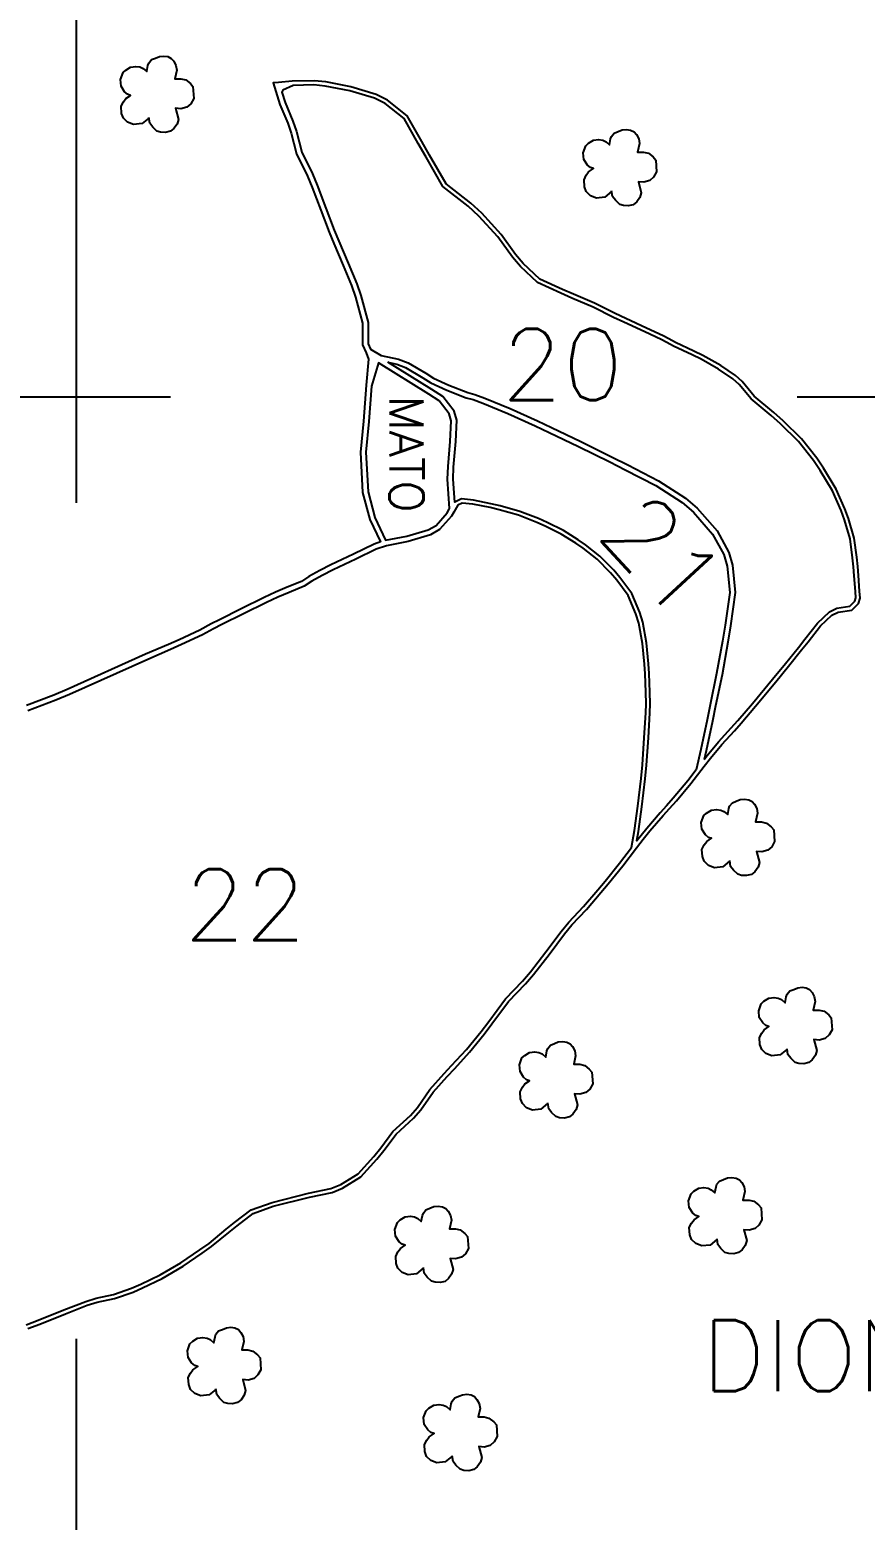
# Model space of a CAD drawing. Extents: x 725464 to 749663, y 7823017 to 7831417.
# Drawn here: x 733966 to 734577, y 7827178 to 7828268 of the extents above; entities that cross this region are included whole.
import ezdxf

# ---------------------------------------------------------------- set-up
doc = ezdxf.new("R2010")
doc.units = 0
doc.header["$MEASUREMENT"] = 0
doc.linetypes.add('CONTINUO', pattern=[0])
doc.linetypes.add('LIN0', pattern=[0])
doc.layers.add('0114000011', color=1, linetype='Continuous', lineweight=25)
doc.layers.add('TEXTO_DIVERSOS', color=7, linetype='Continuous', lineweight=5)
for name, color, linetype in [('0114000011020', 5, 'Continuous'), ('0114000011021', 5, 'Continuous'), ('0114000011022', 5, 'Continuous'), ('MALHA', 8, 'LIN0'), ('MATO', 3, 'Continuous'), ('SIMBOLO ARVORE', 118, 'Continuous'), ('TEXTO CONFORNTANTES', 7, 'Continuous'), ('TEXTO_NUN_TAL', 7, 'Continuous')]:
    doc.layers.add(name, color=color, linetype=linetype)
doc.styles.add('ROMANS', font='romans')
doc.styles.add('SIMPLEX', font='simplex', dxfattribs={"height": 0.2})

msp = doc.modelspace()

# ---------------------------------------------------------------- linework, layer by layer
at = {"layer": '0114000011'}
msp.add_lwpolyline([(733964.4, 7827318.3), (733973.2, 7827321.7), (733992, 7827329.2), (734007.9, 7827335.4), (734015.1, 7827337.6), (734028, 7827340.3), (734041.5, 7827345.1), (734048.4, 7827348.1), (734062.7, 7827355.1), (734078.1, 7827364), (734092.1, 7827373.5), (734098.9, 7827378.4), (734111.5, 7827388.7), (734117.5, 7827393.6), (734129.2, 7827402.6), (734144, 7827407.8), (734170.5, 7827414.4), (734187, 7827417.9), (734194.7, 7827421), (734208.1, 7827429.3), (734219.8, 7827442.4), (734225, 7827448.6), (734233.8, 7827460.6), (734246.6, 7827472.2), (734252, 7827478.4), (734260.9, 7827491.3), (734271.3, 7827502.8), (734276.7, 7827508.7), (734287.6, 7827520.5), (734298.3, 7827533.8), (734304, 7827541.2), (734316.1, 7827557.6), (734328.5, 7827570.5), (734334.4, 7827577.4), (734345.7, 7827592.1), (734357, 7827607.1), (734362.4, 7827613.7), (734373.1, 7827625), (734383.7, 7827637.4), (734389, 7827643.8), (734399.6, 7827656.9), (734409.6, 7827670), (734414.6, 7827676.3), (734419.5, 7827682.4), (734429.1, 7827693.6), (734433.8, 7827698.7), (734438.9, 7827704.4), (734449.5, 7827717.2), (734459.3, 7827729.9), (734463.8, 7827735.6), (734472.1, 7827745.6), (734481.3, 7827755.7), (734486.2, 7827761.3), (734496.7, 7827773.7), (734511.5, 7827791.5), (734521, 7827803), (734530.5, 7827814.8), (734535.2, 7827820.7), (734544.3, 7827832.4), (734552.6, 7827840.2), (734557.1, 7827842.5), (734567.1, 7827844), (734572.1, 7827848.8), (734573.2, 7827852.6), (734572.9, 7827857.7), (734572, 7827869.3), (734571.5, 7827875.9), (734570.8, 7827882.6), (734569, 7827896.6), (734564.7, 7827910.9), (734562.1, 7827918), (734555.7, 7827932.5), (734546.6, 7827947.8), (734541.6, 7827955.1), (734530.4, 7827969.2), (734517.1, 7827982.3), (734510.2, 7827988.5), (734495.8, 7828000.5), (734486.9, 7828011.1), (734482.1, 7828015.6), (734471.4, 7828022.8), (734458.3, 7828030.1), (734451.7, 7828033.4), (734438.2, 7828039.7), (734433.3, 7828042.5), (734429.1, 7828044.6), (734417, 7828050.2), (734401.8, 7828057.2), (734394.2, 7828060.8), (734379.1, 7828068.4), (734363.6, 7828075), (734355.6, 7828078.5), (734339.1, 7828086.1), (734326.9, 7828097.5), (734321.2, 7828104.1), (734310.7, 7828118.8), (734296.5, 7828134.3), (734288.5, 7828141.7), (734270.4, 7828155.8), (734258.4, 7828176.7), (734252.7, 7828186.7), (734242, 7828205.6), (734227.5, 7828217), (734219.2, 7828221.2), (734200.7, 7828226.8), (734182.5, 7828230.3), (734173.9, 7828231.1), (734157.8, 7828230.8), (734147.9, 7828229.8), (734144, 7828229.7), (734148.9, 7828213.9), (734154.7, 7828200.1), (734157.1, 7828192.9), (734161.1, 7828177.6), (734169, 7828161.4), (734172.5, 7828153.2), (734178.7, 7828136.6), (734184.9, 7828120.3), (734188.2, 7828112.2), (734195.2, 7828096.1), (734201.3, 7828081.3), (734204.2, 7828072.8), (734209.4, 7828053.8), (734209.4, 7828037.9), (734211.9, 7828032.1), (734213.7, 7828027.5), (734211.9, 7828008.5), (734209.9, 7827982.2), (734207.7, 7827959.5), (734209.4, 7827929.9), (734214.7, 7827910.3), (734222.4, 7827893.8), (734217.9, 7827892.2), (734202.8, 7827884.9), (734186.2, 7827877), (734178.1, 7827872.9), (734170.1, 7827868.5), (734164.6, 7827864.9), (734154.1, 7827860.6), (734145.7, 7827857.1), (734137.3, 7827853.2), (734120.5, 7827844.9), (734104.6, 7827836.9), (734098.6, 7827833.8), (734090.4, 7827829.3), (734075.2, 7827822.3), (734067.3, 7827818.8), (734050.6, 7827811.6), (733993.3, 7827785.9), (733983.4, 7827781.8), (733963.5, 7827774.1)], dxfattribs=at)
at = {"layer": '0114000011020', "flags": 128}
msp.add_lwpolyline([(734459.2, 7827734.6), (734461.5, 7827737.5), (734469.8, 7827747.6), (734479, 7827757.7), (734483.9, 7827763.3), (734494.5, 7827775.7), (734509.1, 7827793.4), (734518.7, 7827804.9), (734528.2, 7827816.7), (734532.8, 7827822.6), (734542.1, 7827834.4), (734550.8, 7827842.6), (734556.2, 7827845.4), (734565.7, 7827846.8), (734569.4, 7827850.4), (734570.1, 7827852.9), (734569.9, 7827857.5), (734569, 7827869.1), (734568.5, 7827875.6), (734567.8, 7827882.3), (734566.1, 7827896), (734561.9, 7827909.9), (734559.3, 7827916.9), (734553.1, 7827931.2), (734544.1, 7827946.1), (734539.1, 7827953.3), (734528.2, 7827967.2), (734515, 7827980.1), (734508.2, 7827986.3), (734493.6, 7827998.4), (734484.8, 7828009), (734480.2, 7828013.2), (734469.8, 7828020.3), (734456.9, 7828027.4), (734450.4, 7828030.7), (734436.8, 7828037), (734431.9, 7828039.8), (734427.8, 7828041.9), (734415.7, 7828047.5), (734400.5, 7828054.5), (734392.9, 7828058.1), (734377.9, 7828065.6), (734362.4, 7828072.2), (734354.4, 7828075.8), (734337.4, 7828083.5), (734324.8, 7828095.4), (734318.9, 7828102.2), (734308.3, 7828116.9), (734294.4, 7828132.2), (734286.6, 7828139.4), (734268.1, 7828153.8), (734255.8, 7828175.2), (734250.1, 7828185.2), (734239.7, 7828203.6), (734225.8, 7828214.5), (734218.1, 7828218.4), (734200, 7828223.9), (734182, 7828227.3), (734173.8, 7828228.1), (734158.5, 7828227.8), (734150.9, 7828224.2), (734150.3, 7828222.9), (734152.7, 7828215.3), (734158.4, 7828201.5), (734160.9, 7828194.1), (734164.9, 7828179), (734172.7, 7828163), (734176.2, 7828154.7), (734182.4, 7828138), (734188.6, 7828121.8), (734191.9, 7828113.8), (734198.8, 7828097.7), (734205.1, 7828082.7), (734208, 7828074), (734213.4, 7828054.3), (734213.4, 7828038.7), (734215.1, 7828034.9), (734222.9, 7828030.3), (734235.7, 7828027.6), (734242.6, 7828024.9), (734255.6, 7828017.3), (734261.1, 7828013.6), (734272.4, 7828008.5), (734286.4, 7828003.1), (734291.5, 7828001.7), (734298.8, 7827999), (734317.2, 7827991.4), (734337.3, 7827982.3), (734347.6, 7827977.5), (734369, 7827967.3), (734392, 7827955.9), (734403.4, 7827950.1), (734425.9, 7827938.5), (734445.5, 7827925.8), (734454.1, 7827918.4), (734468.7, 7827901.9), (734477.3, 7827886), (734480, 7827876.8), (734481.9, 7827856.8), (734478.5, 7827832.4), (734476.6, 7827820.4), (734472.3, 7827796.7), (734467.5, 7827773.9), (734465.2, 7827762.8), (734460.7, 7827741.1)], close=True, dxfattribs=at)
at = {"layer": '0114000011021', "flags": 128}
msp.add_lwpolyline([(734227.9, 7828025.2), (734234.5, 7828023.8), (734240.8, 7828021.3), (734253.5, 7828013.9), (734259.2, 7828010.1), (734270.9, 7828004.9), (734285.2, 7827999.3), (734290.3, 7827997.9), (734297.3, 7827995.3), (734315.6, 7827987.7), (734335.6, 7827978.7), (734345.9, 7827973.9), (734367.2, 7827963.7), (734390.2, 7827952.3), (734401.5, 7827946.6), (734423.9, 7827935), (734443.1, 7827922.6), (734451.3, 7827915.5), (734465.4, 7827899.6), (734473.5, 7827884.5), (734476, 7827876), (734477.9, 7827856.8), (734474.6, 7827833), (734472.7, 7827821.1), (734468.3, 7827797.5), (734463.6, 7827774.7), (734461.3, 7827763.6), (734456.8, 7827742), (734453.4, 7827727.1), (734447.2, 7827719), (734436.6, 7827706.4), (734431.6, 7827700.7), (734426.9, 7827695.6), (734417.2, 7827684.3), (734410, 7827675.2), (734410, 7827675.3), (734411.2, 7827682.1), (734413.5, 7827700.1), (734416.1, 7827720.4), (734417.1, 7827730.5), (734418.4, 7827750.4), (734419.5, 7827768.7), (734419.7, 7827775.4), (734419.5, 7827783.9), (734419, 7827797.5), (734418.5, 7827804.7), (734417.1, 7827819.9), (734414.3, 7827835), (734412.1, 7827842.3), (734406.3, 7827856.2), (734397.6, 7827867.8), (734393, 7827873.2), (734382.9, 7827883.4), (734372.4, 7827891.6), (734367.1, 7827895.3), (734356.2, 7827902.1), (734344.3, 7827908.1), (734338, 7827910.9), (734324.4, 7827916.1), (734310, 7827920.1), (734303.2, 7827921.8), (734290.5, 7827924.4), (734281.6, 7827925.3), (734276.7, 7827922.9), (734275.5, 7827939.8), (734275.9, 7827948.6), (734277.5, 7827967.2), (734278.2, 7827982.8), (734276.3, 7827989.4), (734268, 7828000.1), (734260, 7828005.2)], close=True, dxfattribs=at)
at = {"layer": '0114000011022', "flags": 128}
msp.add_lwpolyline([(733963.3, 7827321.1), (733972.1, 7827324.5), (733990.9, 7827332), (734006.9, 7827338.2), (734014.4, 7827340.5), (734027.2, 7827343.2), (734040.4, 7827347.9), (734047.2, 7827350.8), (734061.3, 7827357.7), (734076.5, 7827366.5), (734090.4, 7827376), (734097.1, 7827380.7), (734109.6, 7827391), (734115.7, 7827395.9), (734127.8, 7827405.3), (734143.1, 7827410.7), (734169.8, 7827417.3), (734186.1, 7827420.8), (734193.4, 7827423.7), (734206.2, 7827431.6), (734217.6, 7827444.3), (734222.6, 7827450.5), (734231.5, 7827462.6), (734244.4, 7827474.3), (734249.6, 7827480.2), (734258.5, 7827493.2), (734269.1, 7827504.9), (734274.5, 7827510.7), (734285.4, 7827522.5), (734296, 7827535.6), (734301.6, 7827543), (734313.8, 7827559.6), (734326.3, 7827572.6), (734332.1, 7827579.3), (734343.3, 7827593.9), (734354.6, 7827608.9), (734360.2, 7827615.7), (734370.9, 7827627), (734381.4, 7827639.3), (734386.7, 7827645.7), (734397.2, 7827658.8), (734406, 7827670.2), (734408.2, 7827682.6), (734410.6, 7827700.5), (734413.2, 7827720.8), (734414.1, 7827730.7), (734415.4, 7827750.6), (734416.5, 7827768.8), (734416.7, 7827775.4), (734416.5, 7827783.8), (734416, 7827797.3), (734415.5, 7827804.5), (734414.2, 7827819.5), (734411.3, 7827834.3), (734409.3, 7827841.3), (734403.6, 7827854.7), (734395.3, 7827865.9), (734390.8, 7827871.2), (734380.9, 7827881.1), (734370.6, 7827889.2), (734365.4, 7827892.8), (734354.7, 7827899.5), (734343, 7827905.4), (734336.8, 7827908.1), (734323.5, 7827913.3), (734309.3, 7827917.2), (734302.6, 7827918.9), (734290.1, 7827921.5), (734282.1, 7827922.2), (734278.9, 7827920.6), (734276.2, 7827915.7), (734274.4, 7827912.7), (734265.7, 7827902.8), (734259, 7827898.9), (734242.8, 7827894.1), (734226.8, 7827891), (734219.4, 7827888.5), (734204.5, 7827881.3), (734187.9, 7827873.4), (734179.9, 7827869.3), (734172.2, 7827865), (734166.5, 7827861.4), (734155.6, 7827856.9), (734147.3, 7827853.4), (734139.1, 7827849.6), (734122.3, 7827841.3), (734106.4, 7827833.3), (734100.4, 7827830.3), (734092.2, 7827825.8), (734076.9, 7827818.7), (734068.9, 7827815.1), (734052.2, 7827807.9), (733994.9, 7827782.3), (733984.9, 7827778.1), (733964.6, 7827770.2)], dxfattribs=at)
at = {"layer": 'MALHA', "color": 8}
for p, q in [((734000, 7827922.4), (734000, 7828363.5)), ((733580.5, 7828000), (734068.9, 7828000)), ((734527.3, 7828000), (736944.3, 7828000)), ((734000, 7827054.8), (734000, 7827310.8))]:
    msp.add_line(p, q, dxfattribs=at)
at = {"layer": 'MATO', "flags": 128}
msp.add_lwpolyline([(734273, 7827918.3), (734271.5, 7827939.8), (734271.9, 7827948.9), (734273.5, 7827967.4), (734274.2, 7827982.4), (734272.7, 7827987.6), (734265.3, 7827997.1), (734257.8, 7828001.9), (734221, 7828024.8), (734215.9, 7828007.7), (734213.9, 7827981.9), (734211.7, 7827959.4), (734213.4, 7827930.5), (734218.4, 7827911.7), (734226.2, 7827895), (734241.8, 7827898), (734257.4, 7827902.6), (734263.2, 7827905.9), (734271.1, 7827915.1), (734272.7, 7827917.7)], close=True, dxfattribs=at)
at = {"layer": 'SIMBOLO ARVORE', "linetype": 'CONTINUO'}
for points in [[(734052.9, 7828203.8, 0), (734048, 7828199.8, 0), (734041.9, 7828199.1, 0), (734037.5, 7828200.8, 0), (734034.4, 7828203.8, 0), (734033.1, 7828207.3, 0), (734032.8, 7828212.5, 0), (734034.4, 7828215.7, 0), (734036.2, 7828218.1, 0), (734039.7, 7828220.5, 0), (734037.5, 7828221.3, 0), (734035.3, 7828223.1, 0), (734032.7, 7828227.2, 0), (734032.2, 7828232.1, 0), (734034.1, 7828237.2, 0), (734036.1, 7828239, 0), (734039.7, 7828241.2, 0), (734043.5, 7828241.7, 0), (734046.5, 7828241.3, 0), (734048.9, 7828240.2, 0), (734051.5, 7828237.9, 0), (734052.3, 7828242.3, 0), (734053, 7828244.1, 0), (734054.9, 7828246.6, 0), (734057.8, 7828247.7, 0), (734060.7, 7828248.9, 0), (734063.9, 7828249.2, 0), (734066.9, 7828248.8, 0), (734069.4, 7828247.5, 0), (734071.2, 7828245.5, 0), (734072.8, 7828242.4, 0), (734073.4, 7828238.8, 0), (734072, 7828232.6, 0), (734076.4, 7828232.6, 0), (734080, 7828231.8, 0), (734083.4, 7828229.1, 0), (734085.3, 7828226.9, 0), (734085.9, 7828218.3, 0), (734083.7, 7828214.4, 0), (734080.9, 7828211.8, 0), (734076.5, 7828210.6, 0), (734072.6, 7828211, 0), (734074.7, 7828202.9, 0), (734073.7, 7828199.5, 0), (734071.4, 7828196.2, 0), (734068.8, 7828194.2, 0), (734065.2, 7828193.3, 0), (734061.6, 7828193.5, 0), (734058.9, 7828194.3, 0), (734055.8, 7828197.3, 0), (734053.7, 7828200.1, 0), (734053, 7828204.2, 0)], [(734391.3, 7828150.2, 0), (734386.5, 7828146.1, 0), (734380.4, 7828145.4, 0), (734376, 7828147.1, 0), (734372.9, 7828150.1, 0), (734371.6, 7828153.6, 0), (734371.3, 7828158.8, 0), (734372.9, 7828162.1, 0), (734374.7, 7828164.5, 0), (734378.2, 7828166.9, 0), (734376, 7828167.6, 0), (734373.8, 7828169.4, 0), (734371.2, 7828173.5, 0), (734370.7, 7828178.4, 0), (734372.6, 7828183.5, 0), (734374.5, 7828185.4, 0), (734378.2, 7828187.6, 0), (734381.9, 7828188.1, 0), (734385, 7828187.7, 0), (734387.4, 7828186.5, 0), (734390, 7828184.2, 0), (734390.8, 7828188.7, 0), (734391.4, 7828190.5, 0), (734393.4, 7828192.9, 0), (734396.3, 7828194, 0), (734399.2, 7828195.3, 0), (734402.4, 7828195.6, 0), (734405.4, 7828195.1, 0), (734407.9, 7828193.8, 0), (734409.7, 7828191.9, 0), (734411.3, 7828188.7, 0), (734411.9, 7828185.2, 0), (734410.5, 7828178.9, 0), (734414.9, 7828179, 0), (734418.5, 7828178.1, 0), (734421.9, 7828175.4, 0), (734423.8, 7828173.2, 0), (734424.3, 7828164.6, 0), (734422.2, 7828160.7, 0), (734419.4, 7828158.2, 0), (734415, 7828157, 0), (734411.1, 7828157.3, 0), (734413.2, 7828149.3, 0), (734412.2, 7828145.8, 0), (734409.9, 7828142.6, 0), (734407.3, 7828140.5, 0), (734403.7, 7828139.6, 0), (734400.1, 7828139.8, 0), (734397.4, 7828140.6, 0), (734394.3, 7828143.7, 0), (734392.1, 7828146.4, 0), (734391.5, 7828150.6, 0)], [(734477.7, 7827660.2, 0), (734472.9, 7827656.2, 0), (734466.7, 7827655.5, 0), (734462.4, 7827657.2, 0), (734459.3, 7827660.2, 0), (734458, 7827663.7, 0), (734457.6, 7827668.9, 0), (734459.3, 7827672.2, 0), (734461.1, 7827674.6, 0), (734464.6, 7827677, 0), (734462.4, 7827677.7, 0), (734460.1, 7827679.5, 0), (734457.5, 7827683.6, 0), (734457.1, 7827688.5, 0), (734458.9, 7827693.6, 0), (734460.9, 7827695.5, 0), (734464.5, 7827697.7, 0), (734468.3, 7827698.2, 0), (734471.3, 7827697.7, 0), (734473.7, 7827696.6, 0), (734476.4, 7827694.3, 0), (734477.2, 7827698.8, 0), (734477.8, 7827700.6, 0), (734479.8, 7827703, 0), (734482.7, 7827704.1, 0), (734485.5, 7827705.4, 0), (734488.8, 7827705.7, 0), (734491.8, 7827705.2, 0), (734494.2, 7827703.9, 0), (734496.1, 7827702, 0), (734497.7, 7827698.8, 0), (734498.3, 7827695.3, 0), (734496.8, 7827689, 0), (734501.2, 7827689.1, 0), (734504.9, 7827688.2, 0), (734508.3, 7827685.5, 0), (734510.2, 7827683.3, 0), (734510.7, 7827674.7, 0), (734508.6, 7827670.8, 0), (734505.8, 7827668.3, 0), (734501.4, 7827667.1, 0), (734497.5, 7827667.4, 0), (734499.6, 7827659.4, 0), (734498.6, 7827655.9, 0), (734496.3, 7827652.6, 0), (734493.7, 7827650.6, 0), (734490.1, 7827649.7, 0), (734486.4, 7827649.9, 0), (734483.7, 7827650.7, 0), (734480.6, 7827653.7, 0), (734478.5, 7827656.5, 0), (734477.9, 7827660.7, 0)], [(734519.7, 7827522.6, 0), (734514.9, 7827518.5, 0), (734508.8, 7827517.8, 0), (734504.4, 7827519.5, 0), (734501.3, 7827522.6, 0), (734500, 7827526.1, 0), (734499.6, 7827531.3, 0), (734501.3, 7827534.5, 0), (734503.1, 7827536.9, 0), (734506.6, 7827539.3, 0), (734504.4, 7827540, 0), (734502.2, 7827541.9, 0), (734499.5, 7827546, 0), (734499.1, 7827550.9, 0), (734501, 7827556, 0), (734502.9, 7827557.8, 0), (734506.5, 7827560, 0), (734510.3, 7827560.5, 0), (734513.4, 7827560.1, 0), (734515.8, 7827559, 0), (734518.4, 7827556.6, 0), (734519.2, 7827561.1, 0), (734519.8, 7827562.9, 0), (734521.8, 7827565.4, 0), (734524.7, 7827566.5, 0), (734527.6, 7827567.7, 0), (734530.8, 7827568, 0), (734533.8, 7827567.6, 0), (734536.3, 7827566.3, 0), (734538.1, 7827564.3, 0), (734539.7, 7827561.2, 0), (734540.3, 7827557.6, 0), (734538.9, 7827551.4, 0), (734543.3, 7827551.4, 0), (734546.9, 7827550.6, 0), (734550.3, 7827547.8, 0), (734552.2, 7827545.7, 0), (734552.7, 7827537, 0), (734550.6, 7827533.2, 0), (734547.8, 7827530.6, 0), (734543.4, 7827529.4, 0), (734539.5, 7827529.8, 0), (734541.6, 7827521.7, 0), (734540.6, 7827518.3, 0), (734538.3, 7827515, 0), (734535.7, 7827513, 0), (734532.1, 7827512.1, 0), (734528.5, 7827512.3, 0), (734525.8, 7827513, 0), (734522.7, 7827516.1, 0), (734520.5, 7827518.8, 0), (734519.9, 7827523, 0)], [(734344.7, 7827482.9, 0), (734339.8, 7827478.9, 0), (734333.7, 7827478.2, 0), (734329.3, 7827479.9, 0), (734326.2, 7827482.9, 0), (734324.9, 7827486.4, 0), (734324.6, 7827491.6, 0), (734326.2, 7827494.9, 0), (734328, 7827497.3, 0), (734331.5, 7827499.7, 0), (734329.3, 7827500.4, 0), (734327.1, 7827502.2, 0), (734324.5, 7827506.3, 0), (734324, 7827511.2, 0), (734325.9, 7827516.3, 0), (734327.9, 7827518.2, 0), (734331.5, 7827520.4, 0), (734335.3, 7827520.9, 0), (734338.3, 7827520.4, 0), (734340.7, 7827519.3, 0), (734343.3, 7827517, 0), (734344.1, 7827521.5, 0), (734344.8, 7827523.3, 0), (734346.7, 7827525.7, 0), (734349.6, 7827526.8, 0), (734352.5, 7827528.1, 0), (734355.7, 7827528.4, 0), (734358.7, 7827527.9, 0), (734361.2, 7827526.6, 0), (734363, 7827524.7, 0), (734364.6, 7827521.5, 0), (734365.2, 7827518, 0), (734363.8, 7827511.7, 0), (734368.2, 7827511.8, 0), (734371.8, 7827510.9, 0), (734375.2, 7827508.2, 0), (734377.1, 7827506, 0), (734377.7, 7827497.4, 0), (734375.5, 7827493.5, 0), (734372.7, 7827491, 0), (734368.3, 7827489.8, 0), (734364.4, 7827490.1, 0), (734366.5, 7827482.1, 0), (734365.5, 7827478.6, 0), (734363.2, 7827475.3, 0), (734360.6, 7827473.3, 0), (734357, 7827472.4, 0), (734353.4, 7827472.6, 0), (734350.7, 7827473.4, 0), (734347.6, 7827476.4, 0), (734345.5, 7827479.2, 0), (734344.8, 7827483.4, 0)], [(734468.4, 7827383.6, 0), (734463.6, 7827379.5, 0), (734457.5, 7827378.8, 0), (734453.1, 7827380.5, 0), (734450, 7827383.5, 0), (734448.7, 7827387, 0), (734448.3, 7827392.2, 0), (734450, 7827395.5, 0), (734451.8, 7827397.9, 0), (734455.3, 7827400.3, 0), (734453.1, 7827401, 0), (734450.8, 7827402.8, 0), (734448.2, 7827406.9, 0), (734447.8, 7827411.8, 0), (734449.6, 7827416.9, 0), (734451.6, 7827418.8, 0), (734455.2, 7827421, 0), (734459, 7827421.5, 0), (734462.1, 7827421, 0), (734464.4, 7827419.9, 0), (734467.1, 7827417.6, 0), (734467.9, 7827422.1, 0), (734468.5, 7827423.9, 0), (734470.5, 7827426.3, 0), (734473.4, 7827427.4, 0), (734476.3, 7827428.7, 0), (734479.5, 7827429, 0), (734482.5, 7827428.5, 0), (734485, 7827427.2, 0), (734486.8, 7827425.3, 0), (734488.4, 7827422.1, 0), (734489, 7827418.6, 0), (734487.6, 7827412.3, 0), (734492, 7827412.4, 0), (734495.6, 7827411.5, 0), (734499, 7827408.8, 0), (734500.9, 7827406.6, 0), (734501.4, 7827398, 0), (734499.3, 7827394.1, 0), (734496.5, 7827391.6, 0), (734492.1, 7827390.4, 0), (734488.2, 7827390.7, 0), (734490.3, 7827382.7, 0), (734489.3, 7827379.2, 0), (734487, 7827375.9, 0), (734484.4, 7827373.9, 0), (734480.8, 7827373, 0), (734477.2, 7827373.2, 0), (734474.4, 7827374, 0), (734471.3, 7827377, 0), (734469.2, 7827379.8, 0), (734468.6, 7827384, 0)], [(734253.7, 7827362.6, 0), (734248.8, 7827358.5, 0), (734242.7, 7827357.8, 0), (734238.3, 7827359.5, 0), (734235.2, 7827362.5, 0), (734233.9, 7827366, 0), (734233.6, 7827371.2, 0), (734235.2, 7827374.5, 0), (734237, 7827376.9, 0), (734240.6, 7827379.3, 0), (734238.3, 7827380, 0), (734236.1, 7827381.8, 0), (734233.5, 7827385.9, 0), (734233, 7827390.8, 0), (734234.9, 7827395.9, 0), (734236.9, 7827397.8, 0), (734240.5, 7827400, 0), (734244.3, 7827400.5, 0), (734247.3, 7827400, 0), (734249.7, 7827398.9, 0), (734252.3, 7827396.6, 0), (734253.1, 7827401.1, 0), (734253.8, 7827402.9, 0), (734255.7, 7827405.3, 0), (734258.6, 7827406.4, 0), (734261.5, 7827407.7, 0), (734264.7, 7827408, 0), (734267.7, 7827407.5, 0), (734270.2, 7827406.2, 0), (734272, 7827404.3, 0), (734273.6, 7827401.1, 0), (734274.3, 7827397.6, 0), (734272.8, 7827391.3, 0), (734277.2, 7827391.4, 0), (734280.8, 7827390.5, 0), (734284.2, 7827387.8, 0), (734286.1, 7827385.6, 0), (734286.7, 7827377, 0), (734284.5, 7827373.1, 0), (734281.7, 7827370.6, 0), (734277.3, 7827369.4, 0), (734273.4, 7827369.7, 0), (734275.5, 7827361.7, 0), (734274.5, 7827358.2, 0), (734272.2, 7827354.9, 0), (734269.7, 7827352.9, 0), (734266, 7827352, 0), (734262.4, 7827352.2, 0), (734259.7, 7827353, 0), (734256.6, 7827356, 0), (734254.5, 7827358.8, 0), (734253.8, 7827363, 0)], [(734101.9, 7827273.9, 0), (734097.1, 7827269.8, 0), (734091, 7827269.1, 0), (734086.6, 7827270.8, 0), (734083.5, 7827273.9, 0), (734082.2, 7827277.4, 0), (734081.8, 7827282.6, 0), (734083.5, 7827285.8, 0), (734085.3, 7827288.2, 0), (734088.8, 7827290.6, 0), (734086.6, 7827291.3, 0), (734084.3, 7827293.2, 0), (734081.7, 7827297.3, 0), (734081.3, 7827302.2, 0), (734083.1, 7827307.3, 0), (734085.1, 7827309.1, 0), (734088.7, 7827311.3, 0), (734092.5, 7827311.8, 0), (734095.6, 7827311.4, 0), (734097.9, 7827310.3, 0), (734100.6, 7827307.9, 0), (734101.4, 7827312.4, 0), (734102, 7827314.2, 0), (734104, 7827316.7, 0), (734106.9, 7827317.8, 0), (734109.8, 7827319, 0), (734113, 7827319.3, 0), (734116, 7827318.9, 0), (734118.5, 7827317.6, 0), (734120.3, 7827315.6, 0), (734121.9, 7827312.5, 0), (734122.5, 7827308.9, 0), (734121.1, 7827302.7, 0), (734125.5, 7827302.7, 0), (734129.1, 7827301.9, 0), (734132.5, 7827299.1, 0), (734134.4, 7827297, 0), (734134.9, 7827288.3, 0), (734132.8, 7827284.5, 0), (734130, 7827281.9, 0), (734125.6, 7827280.7, 0), (734121.7, 7827281.1, 0), (734123.8, 7827273, 0), (734122.8, 7827269.6, 0), (734120.5, 7827266.3, 0), (734117.9, 7827264.3, 0), (734114.3, 7827263.4, 0), (734110.7, 7827263.6, 0), (734107.9, 7827264.3, 0), (734104.8, 7827267.4, 0), (734102.7, 7827270.1, 0), (734102.1, 7827274.3, 0)], [(734274.7, 7827224.9, 0), (734269.8, 7827220.9, 0), (734263.7, 7827220.1, 0), (734259.3, 7827221.8, 0), (734256.2, 7827224.9, 0), (734254.9, 7827228.4, 0), (734254.6, 7827233.6, 0), (734256.3, 7827236.8, 0), (734258, 7827239.2, 0), (734261.6, 7827241.6, 0), (734259.3, 7827242.4, 0), (734257.1, 7827244.2, 0), (734254.5, 7827248.3, 0), (734254, 7827253.2, 0), (734255.9, 7827258.3, 0), (734257.9, 7827260.1, 0), (734261.5, 7827262.3, 0), (734265.3, 7827262.8, 0), (734268.3, 7827262.4, 0), (734270.7, 7827261.3, 0), (734273.3, 7827259, 0), (734274.1, 7827263.4, 0), (734274.8, 7827265.2, 0), (734276.7, 7827267.7, 0), (734279.7, 7827268.8, 0), (734282.5, 7827270, 0), (734285.7, 7827270.3, 0), (734288.7, 7827269.9, 0), (734291.2, 7827268.6, 0), (734293, 7827266.6, 0), (734294.6, 7827263.5, 0), (734295.3, 7827259.9, 0), (734293.8, 7827253.7, 0), (734298.2, 7827253.7, 0), (734301.8, 7827252.9, 0), (734305.3, 7827250.2, 0), (734307.2, 7827248, 0), (734307.7, 7827239.4, 0), (734305.6, 7827235.5, 0), (734302.7, 7827232.9, 0), (734298.3, 7827231.7, 0), (734294.4, 7827232.1, 0), (734296.5, 7827224, 0), (734295.6, 7827220.6, 0), (734293.2, 7827217.3, 0), (734290.7, 7827215.3, 0), (734287, 7827214.4, 0), (734283.4, 7827214.6, 0), (734280.7, 7827215.4, 0), (734277.6, 7827218.4, 0), (734275.5, 7827221.2, 0), (734274.8, 7827225.3, 0)]]:
    msp.add_polyline3d(points, dxfattribs=at)

# ---------------------------------------------------------------- texts
at = {"layer": 'TEXTO CONFORNTANTES', "linetype": 'Continuous', "insert": (735084.8, 7827335.4), "char_height": 52, "width": 1887.062, "attachment_point": 5, "line_spacing_factor": 0.85, "style": 'SIMPLEX'}
msp.add_mtext('FAZENDA DO PINTO \\PDIONÉ SOFFIATTI DE CASTRO CUNHA', dxfattribs=at)
at = {"layer": 'TEXTO_DIVERSOS', "color": 7, "style": 'ROMANS'}
msp.add_text('MATO', height=25, rotation=270, dxfattribs=at).set_placement((734229, 7828000.9))
at = {"layer": 'TEXTO_NUN_TAL', "linetype": 'Continuous', "style": 'SIMPLEX'}
for s, p in [('20', (734310.9, 7827997.6)), ('22', (734078.8, 7827602.4))]:
    msp.add_text(s, height=52, dxfattribs=at).set_placement(p)
msp.add_text('21', height=52, rotation=312.787, dxfattribs=at).set_placement((734379.6, 7827899.1))

doc.saveas('drawing.dxf')
